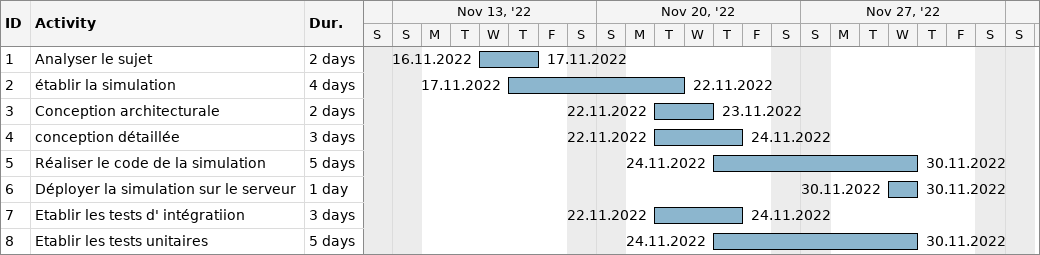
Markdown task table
| ID | Task | Duration | Start | Finish |
|---|---|---|---|---|
| 1 | Analyser le sujet | 2d | 2022-11-16 | 2022-11-17 |
| 2 | établir la simulation | 4d | 2022-11-17 | 2022-11-22 |
| 3 | Conception architecturale | 2d | 2022-11-22 | 2022-11-23 |
| 4 | conception détaillée | 3d | 2022-11-22 | 2022-11-24 |
| 5 | Réaliser le code de la simulation | 5d | 2022-11-24 | 2022-11-30 |
| 6 | Déployer la simulation sur le serveur | 1d | 2022-11-30 | 2022-11-30 |
| 7 | Etablir les tests d' intégratiion | 3d | 2022-11-22 | 2022-11-24 |
| 8 | Etablir les tests unitaires | 5d | 2022-11-24 | 2022-11-30 |
